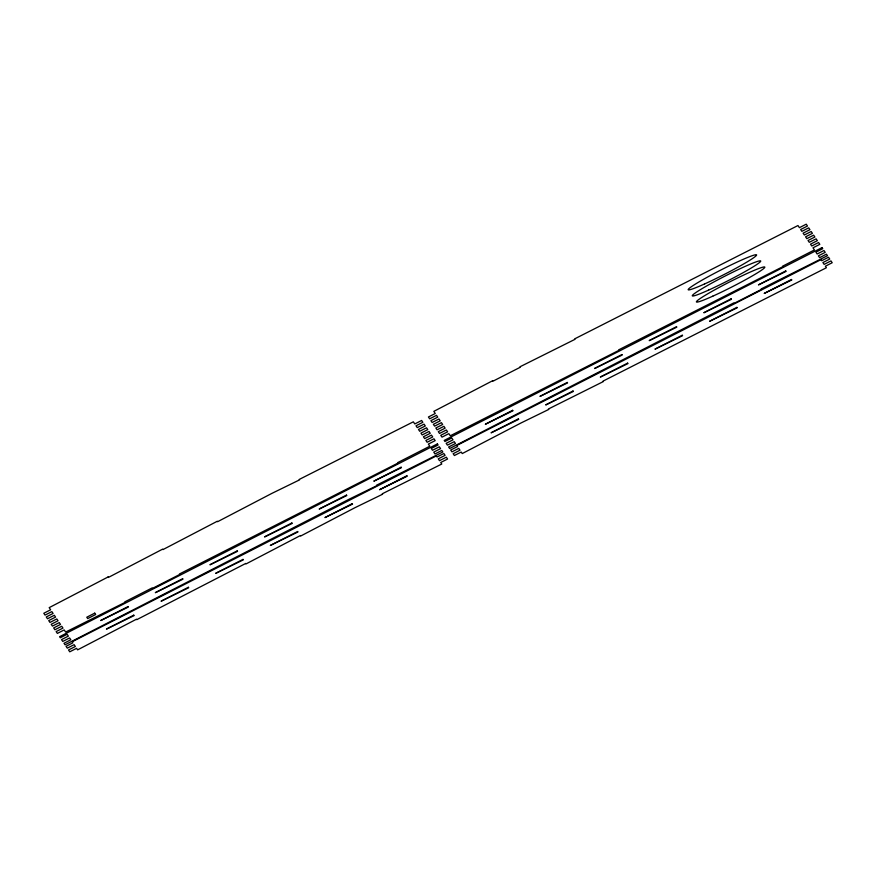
<?xml version="1.0" encoding="UTF-8"?>
<svg xmlns="http://www.w3.org/2000/svg" width="876" height="876" viewBox="0 0 876 876"><rect width="100%" height="100%" fill="white"/><g stroke="black" fill="none" stroke-linecap="round" stroke-linejoin="round"><path stroke-width="1.31" d="M108.055 576.988L49.187 607.648L50.633 609.784L43.8 613.266L45.037 615.105L51.859 611.612L53.097 613.452L46.264 616.934L47.501 618.763L54.334 615.28L55.56 617.109L48.738 620.591L49.965 622.431L56.798 618.949L58.035 620.777L51.202 624.26L52.44 626.088L59.261 622.606L60.499 624.435L53.666 627.928L54.903 629.756L61.736 626.274L62.962 628.103L56.141 631.585L57.367 633.414L64.2 629.932L65.634 632.067L125.126 602.338L124.808 601.878L152.128 587.938L152.435 588.398L179.744 574.459L179.438 573.999L398.23 462.955L397.923 462.506L429.787 446.245L428.353 444.099L435.175 440.617L433.949 438.788L427.116 442.27L425.878 440.442L432.711 436.96L431.474 435.12L424.652 438.613L423.415 436.774L430.247 433.291L429.01 431.463L422.177 434.945L420.951 433.116L427.773 429.634L426.546 427.795L419.714 431.277L418.476 429.448L425.309 425.966L424.072 424.137L417.25 427.619L416.012 425.791L422.845 422.298L421.608 420.469L414.775 423.951L413.341 421.816L299.231 479.435L299.537 479.884L271.921 493.363L217.609 521.702L217.303 521.242L162.991 549.58L162.673 549.121L108.361 577.448L108.055 576.988M492.684 380.71L433.828 411.359L435.262 413.505L428.43 416.987L429.667 418.816L436.5 415.334L437.726 417.162L430.904 420.644L432.131 422.484L438.964 419.002L440.201 420.83L433.368 424.312L434.605 426.141L441.427 422.659L442.665 424.488L435.832 427.981L437.069 429.809L443.902 426.327L445.128 428.156L438.307 431.638L439.533 433.467L446.366 429.985L447.603 431.824L440.77 435.306L442.008 437.135L448.83 433.653L450.275 435.788L619.003 350.301L618.697 349.842L782.87 266.676L782.564 266.216L814.428 249.956L812.983 247.82L819.816 244.338L818.578 242.51L811.745 245.992L810.519 244.152L817.341 240.67L816.114 238.841L809.282 242.323L808.044 240.495L814.877 237.013L813.64 235.173L806.818 238.666L805.581 236.827L812.413 233.344L811.176 231.516L804.343 234.998L803.117 233.169L809.939 229.687L808.712 227.848L801.879 231.33L800.642 229.501L807.475 226.019L806.238 224.19L799.416 227.672L797.97 225.537L574.623 338.892L574.93 339.351L520.005 366.77L520.311 367.23L493.002 381.17L492.684 380.71M94.728 613.145L86.768 617.219L87.688 618.587L95.659 614.525L94.728 613.145M437.387 443.902L59.579 636.699L60.302 637.772L67.123 634.29L68.361 636.118L61.539 639.6L62.765 641.429L69.598 637.947L70.825 639.776L64.003 643.269L65.032 644.791L349.217 499.156L376.833 485.676L376.527 485.216L442.84 451.994L441.811 450.461L434.978 453.954L433.751 452.115L440.573 448.632L439.336 446.804L432.514 450.286L431.277 448.457L438.11 444.975L437.387 443.902M822.027 247.623L444.22 440.42L444.931 441.482L451.764 438L453.001 439.829L446.169 443.322L447.406 445.15L454.228 441.668L455.465 443.497L448.632 446.979L449.662 448.512L733.847 302.866L734.154 303.326L761.474 289.387L761.156 288.938L827.47 255.704L826.44 254.182L819.618 257.664L818.381 255.836L825.214 252.354L823.977 250.514L817.144 254.007L815.917 252.168L822.739 248.685L822.027 247.623M127.995 606.608L100.685 620.547L128.312 607.068L127.995 606.608M182.624 578.729L155.315 592.669L182.931 579.189L182.624 578.729M237.243 550.862L209.933 564.79L237.549 551.311L237.243 550.862M291.872 522.983L264.552 536.922L292.179 523.443L291.872 522.983M346.491 495.104L319.182 509.044L346.797 495.564L346.491 495.104M401.109 467.236L373.8 481.176L401.416 467.696L401.109 467.236M512.635 410.318L485.326 424.258L512.942 410.778L512.635 410.318M567.254 382.451L539.945 396.39L567.56 382.911L567.254 382.451M621.883 354.572L594.563 368.511L622.19 355.032L621.883 354.572M676.502 326.704L649.193 340.633L676.809 327.153L676.502 326.704M731.121 298.825L703.811 312.765L731.438 299.285L731.121 298.825M785.75 270.947L758.441 284.886L786.057 271.407L785.75 270.947M436.314 455.936L72.16 641.769L72.883 642.831L66.061 646.313L67.288 648.152L74.121 644.67L75.358 646.499L68.525 649.981L69.762 651.81L76.584 648.328L77.614 649.861L136.481 619.201L136.787 619.66L245.729 563.454L246.036 563.914L300.348 535.575L300.654 536.035L354.966 507.697L382.593 494.228L382.286 493.768L441.767 464.028L440.738 462.495L447.57 459.013L446.333 457.184L439.5 460.666L438.274 458.838L445.096 455.356L443.869 453.516L437.036 456.998L436.314 455.936M820.954 259.646L456.801 445.479L457.524 446.552L450.691 450.034L451.928 451.863L458.75 448.381L459.988 450.209L453.155 453.702L454.392 455.531L461.225 452.049L462.254 453.571L521.111 422.922L548.737 409.442L548.431 408.983L603.356 381.564L603.049 381.104L826.397 267.738L825.367 266.216L832.2 262.734L830.963 260.895L824.141 264.388L822.903 262.548L829.736 259.066L828.499 257.237L821.666 260.719L820.954 259.646M133.754 615.16L106.445 629.088L134.061 615.609L133.754 615.16M188.384 587.281L161.064 601.221L188.69 587.741L188.384 587.281M243.002 559.403L215.693 573.342L243.309 559.863L243.002 559.403M297.621 531.535L270.312 545.463L297.928 531.995L297.621 531.535M352.251 503.656L324.93 517.596L352.557 504.116L352.251 503.656M406.869 475.777L379.56 489.717L407.176 476.237L406.869 475.777M518.395 418.87L491.075 432.81L518.702 419.33L518.395 418.87M573.013 391.003L545.704 404.931L573.32 391.452L573.013 391.003M627.632 363.124L600.323 377.063L627.95 363.584L627.632 363.124M682.262 335.245L654.952 349.185L682.568 335.705L682.262 335.245M736.88 307.377L709.571 321.306L737.187 307.826L736.88 307.377M791.499 279.499L764.19 293.438L791.816 279.959L791.499 279.499M708.684 290.055A38.325 2.737 -27 0 0 760.707 261.179A38.325 2.737 -27 0 0 710.239 283.944A38.325 2.737 -27 0 0 708.684 290.055M704.567 283.955A38.325 2.737 -27 0 0 756.59 255.08A38.325 2.737 -27 0 0 706.122 277.845A38.325 2.737 -27 0 0 704.567 283.955M712.79 296.165A38.325 2.737 -27 0 0 764.814 267.289A38.325 2.737 -27 0 0 714.345 290.055A38.325 2.737 -27 0 0 712.79 296.165"/></g></svg>
